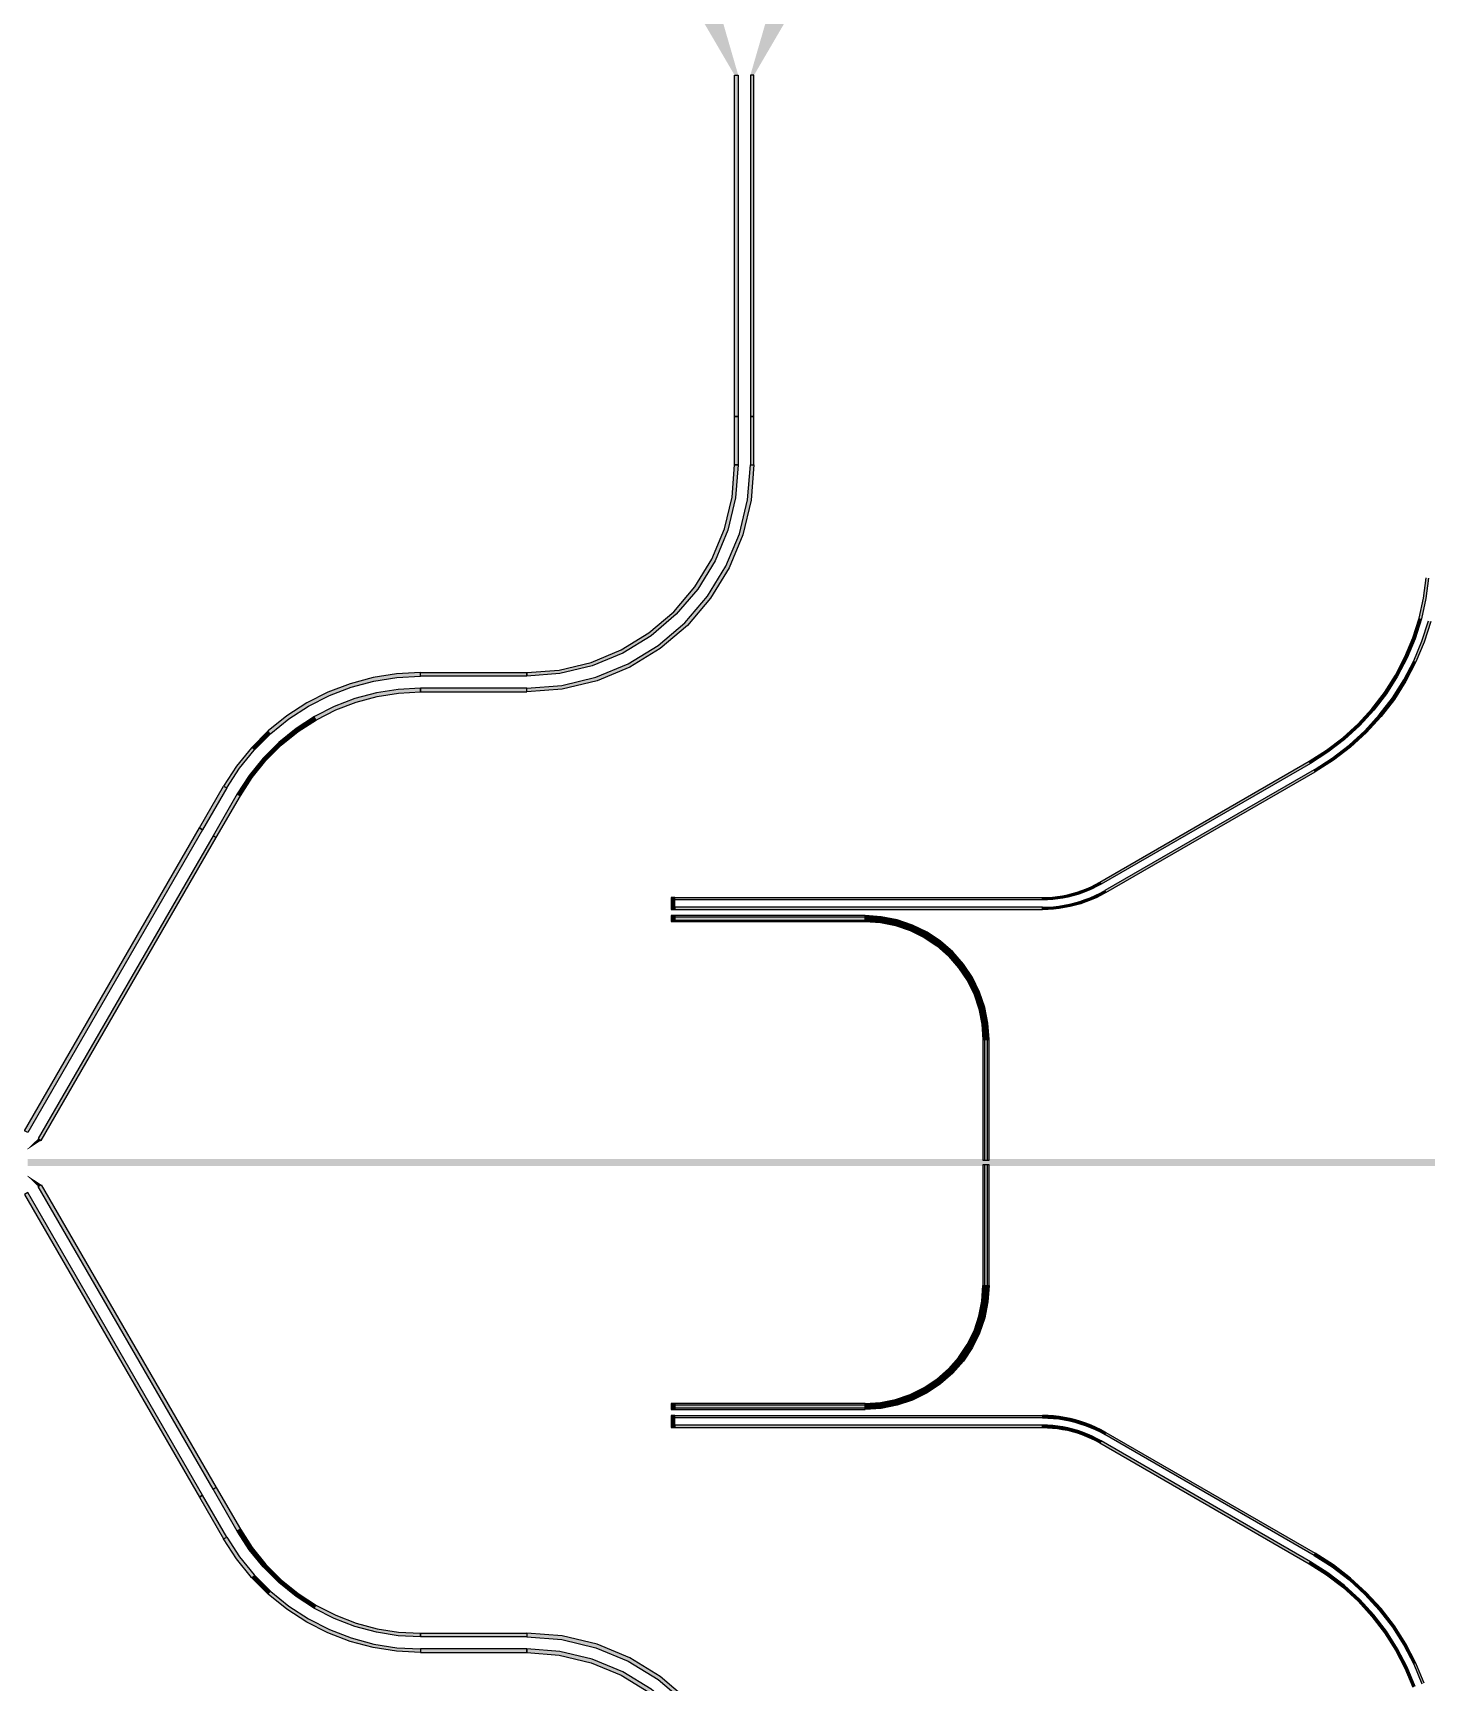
# Model space of a CAD drawing. Extents: x -200 to 7200, y -200 to 2100.
# Drawn here: x 3206 to 3782, y 735 to 1418 of the extents above; entities that cross this region are included whole.
import ezdxf

# ---------------------------------------------------------------- set-up
doc = ezdxf.new("R2010")
doc.units = 0
doc.layers.add('GAP', color=1, linetype='continuous')
doc.layers.add('PIN', color=3, linetype='continuous')

# ---------------------------------------------------------------- blocks, each defined once
blk = doc.blocks.new('YGGDRASILV1R3C2GAP')
for points in [[(3471.25, 1052.2), (3469.75, 1052.2), (3469.75, 1049.7), (3471.25, 1049.7), (3471.25, 1052.2)], [(3550, 1052.2), (3471.25, 1052.2), (3471.25, 1049.7), (3550, 1049.7), (3550, 1052.2)], [(3601.25, 1000.95), (3600.81, 1007.64), (3599.5, 1014.21), (3597.35, 1020.56), (3594.38, 1026.57), (3590.66, 1032.15), (3586.24, 1037.19), (3581.2, 1041.61), (3575.62, 1045.33), (3569.61, 1048.3), (3563.26, 1050.45), (3556.69, 1051.76), (3550, 1052.2), (3550, 1050.95), (3556.53, 1050.52), (3562.94, 1049.25), (3569.13, 1047.14), (3575, 1044.25), (3580.44, 1040.62), (3585.36, 1036.31), (3589.67, 1031.39), (3593.3, 1025.95), (3596.19, 1020.08), (3598.3, 1013.89), (3599.57, 1007.48), (3600, 1000.95), (3601.25, 1000.95)], [(3600, 1000.95), (3599.57, 1007.48), (3598.3, 1013.89), (3596.19, 1020.08), (3593.3, 1025.95), (3589.67, 1031.39), (3585.36, 1036.31), (3580.44, 1040.62), (3575, 1044.25), (3569.13, 1047.14), (3562.94, 1049.25), (3556.53, 1050.52), (3550, 1050.95), (3550, 1049.7), (3556.36, 1049.28), (3562.62, 1048.04), (3568.66, 1045.99), (3574.38, 1043.17), (3579.68, 1039.63), (3584.47, 1035.42), (3588.68, 1030.63), (3592.22, 1025.33), (3595.04, 1019.61), (3597.09, 1013.57), (3598.33, 1007.31), (3598.75, 1000.95), (3600, 1000.95)], [(3601.25, 950.97), (3601.25, 1000.95), (3598.75, 1000.95), (3598.75, 950.97), (3601.25, 950.97)], [(3598.75, 949.03), (3598.75, 899.05), (3601.25, 899.05), (3601.25, 949.03), (3598.75, 949.03)], [(3601.25, 899.05), (3600.81, 892.36), (3599.5, 885.79), (3597.35, 879.44), (3594.38, 873.42), (3590.66, 867.85), (3586.24, 862.81), (3581.2, 858.39), (3575.62, 854.67), (3569.61, 851.7), (3563.26, 849.55), (3556.69, 848.24), (3550, 847.8), (3550, 849.05), (3556.53, 849.48), (3562.94, 850.75), (3569.13, 852.86), (3575, 855.75), (3580.44, 859.38), (3585.36, 863.69), (3589.67, 868.61), (3593.3, 874.05), (3596.19, 879.92), (3598.3, 886.11), (3599.57, 892.52), (3600, 899.05), (3601.25, 899.05)], [(3600, 899.05), (3599.57, 892.52), (3598.3, 886.11), (3596.19, 879.92), (3593.3, 874.05), (3589.67, 868.61), (3585.36, 863.69), (3580.44, 859.38), (3575, 855.75), (3569.13, 852.86), (3562.94, 850.75), (3556.53, 849.48), (3550, 849.05), (3550, 850.3), (3556.36, 850.72), (3562.62, 851.96), (3568.66, 854.01), (3574.38, 856.83), (3579.68, 860.37), (3584.47, 864.58), (3588.68, 869.37), (3592.22, 874.67), (3595.04, 880.39), (3597.09, 886.43), (3598.33, 892.69), (3598.75, 899.05), (3600, 899.05)], [(3471.25, 850.3), (3469.75, 850.3), (3469.75, 847.8), (3471.25, 847.8), (3471.25, 850.3)], [(3550, 850.3), (3471.25, 850.3), (3471.25, 847.8), (3550, 847.8), (3550, 850.3)]]:
    blk.add_lwpolyline(points)
for points in [[(3471.25, 1052.2), (3469.75, 1052.2), (3471.25, 1049.7), (3469.75, 1049.7)], [(3550, 1052.2), (3471.25, 1052.2), (3550, 1049.7), (3471.25, 1049.7)], [(3556.53, 1050.52), (3556.69, 1051.76), (3550, 1050.95), (3550, 1052.2)], [(3562.94, 1049.25), (3563.26, 1050.45), (3556.53, 1050.52), (3556.69, 1051.76)], [(3556.36, 1049.28), (3556.53, 1050.52), (3550, 1049.7), (3550, 1050.95)], [(3562.62, 1048.04), (3562.94, 1049.25), (3556.36, 1049.28), (3556.53, 1050.52)], [(3568.66, 1045.99), (3569.13, 1047.14), (3562.62, 1048.04), (3562.94, 1049.25)], [(3569.13, 1047.14), (3569.61, 1048.3), (3562.94, 1049.25), (3563.26, 1050.45)], [(3574.38, 1043.17), (3575, 1044.25), (3568.66, 1045.99), (3569.13, 1047.14)], [(3575, 1044.25), (3575.62, 1045.33), (3569.13, 1047.14), (3569.61, 1048.3)], [(3579.68, 1039.63), (3580.44, 1040.62), (3574.38, 1043.17), (3575, 1044.25)], [(3580.44, 1040.62), (3581.2, 1041.61), (3575, 1044.25), (3575.62, 1045.33)], [(3584.47, 1035.42), (3585.36, 1036.31), (3579.68, 1039.63), (3580.44, 1040.62)], [(3585.36, 1036.31), (3586.24, 1037.19), (3580.44, 1040.62), (3581.2, 1041.61)], [(3588.68, 1030.63), (3589.67, 1031.39), (3584.47, 1035.42), (3585.36, 1036.31)], [(3589.67, 1031.39), (3590.66, 1032.15), (3585.36, 1036.31), (3586.24, 1037.19)], [(3592.22, 1025.33), (3593.3, 1025.95), (3588.68, 1030.63), (3589.67, 1031.39)], [(3593.3, 1025.95), (3594.38, 1026.57), (3589.67, 1031.39), (3590.66, 1032.15)], [(3595.04, 1019.61), (3596.19, 1020.08), (3592.22, 1025.33), (3593.3, 1025.95)], [(3596.19, 1020.08), (3597.35, 1020.56), (3593.3, 1025.95), (3594.38, 1026.57)], [(3597.09, 1013.57), (3598.3, 1013.89), (3595.04, 1019.61), (3596.19, 1020.08)], [(3598.3, 1013.89), (3599.5, 1014.21), (3596.19, 1020.08), (3597.35, 1020.56)], [(3598.33, 1007.31), (3599.57, 1007.48), (3597.09, 1013.57), (3598.3, 1013.89)], [(3599.57, 1007.48), (3600.81, 1007.64), (3598.3, 1013.89), (3599.5, 1014.21)], [(3598.75, 1000.95), (3600, 1000.95), (3598.33, 1007.31), (3599.57, 1007.48)], [(3600, 1000.95), (3601.25, 1000.95), (3599.57, 1007.48), (3600.81, 1007.64)], [(3601.25, 950.97), (3601.25, 1000.95), (3598.75, 950.97), (3598.75, 1000.95)], [(3910.61, 951.47), (3203.5, 951.47), (3910.61, 948.53), (3203.5, 948.53)], [(3598.75, 949.03), (3598.75, 899.05), (3601.25, 949.03), (3601.25, 899.05)], [(3598.75, 899.05), (3600, 899.05), (3598.33, 892.69), (3599.57, 892.52)], [(3600, 899.05), (3601.25, 899.05), (3599.57, 892.52), (3600.81, 892.36)], [(3598.33, 892.69), (3599.57, 892.52), (3597.09, 886.43), (3598.3, 886.11)], [(3599.57, 892.52), (3600.81, 892.36), (3598.3, 886.11), (3599.5, 885.79)], [(3597.09, 886.43), (3598.3, 886.11), (3595.04, 880.39), (3596.19, 879.92)], [(3598.3, 886.11), (3599.5, 885.79), (3596.19, 879.92), (3597.35, 879.44)], [(3592.22, 874.67), (3593.3, 874.05), (3588.68, 869.37), (3589.67, 868.61)], [(3593.3, 874.05), (3594.38, 873.42), (3589.67, 868.61), (3590.66, 867.85)], [(3595.04, 880.39), (3596.19, 879.92), (3592.22, 874.67), (3593.3, 874.05)], [(3596.19, 879.92), (3597.35, 879.44), (3593.3, 874.05), (3594.38, 873.42)], [(3588.68, 869.37), (3589.67, 868.61), (3584.47, 864.58), (3585.36, 863.69)], [(3589.67, 868.61), (3590.66, 867.85), (3585.36, 863.69), (3586.24, 862.81)], [(3579.68, 860.37), (3580.44, 859.38), (3574.38, 856.83), (3575, 855.75)], [(3584.47, 864.58), (3585.36, 863.69), (3579.68, 860.37), (3580.44, 859.38)], [(3585.36, 863.69), (3586.24, 862.81), (3580.44, 859.38), (3581.2, 858.39)], [(3568.66, 854.01), (3569.13, 852.86), (3562.62, 851.96), (3562.94, 850.75)], [(3574.38, 856.83), (3575, 855.75), (3568.66, 854.01), (3569.13, 852.86)], [(3575, 855.75), (3575.62, 854.67), (3569.13, 852.86), (3569.61, 851.7)], [(3580.44, 859.38), (3581.2, 858.39), (3575, 855.75), (3575.62, 854.67)], [(3471.25, 850.3), (3469.75, 850.3), (3471.25, 847.8), (3469.75, 847.8)], [(3550, 850.3), (3471.25, 850.3), (3550, 847.8), (3471.25, 847.8)], [(3556.36, 850.72), (3556.53, 849.48), (3550, 850.3), (3550, 849.05)], [(3556.53, 849.48), (3556.69, 848.24), (3550, 849.05), (3550, 847.8)], [(3562.62, 851.96), (3562.94, 850.75), (3556.36, 850.72), (3556.53, 849.48)], [(3562.94, 850.75), (3563.26, 849.55), (3556.53, 849.48), (3556.69, 848.24)], [(3569.13, 852.86), (3569.61, 851.7), (3562.94, 850.75), (3563.26, 849.55)]]:
    blk.add_solid(points)
blk = doc.blocks.new('YGGDRASILV1R3C2PIN')
for points in [[(3550, 1051.55), (3471.25, 1051.55), (3471.25, 1050.35), (3550, 1050.35), (3550, 1051.55)], [(3600.6, 1000.95), (3600.17, 1007.55), (3598.88, 1014.05), (3596.75, 1020.31), (3593.82, 1026.25), (3590.14, 1031.75), (3585.78, 1036.73), (3580.8, 1041.09), (3575.3, 1044.77), (3569.36, 1047.7), (3563.1, 1049.83), (3556.6, 1051.12), (3550, 1051.55), (3550, 1050.95), (3556.53, 1050.52), (3562.94, 1049.25), (3569.13, 1047.14), (3575, 1044.25), (3580.44, 1040.62), (3585.36, 1036.31), (3589.67, 1031.39), (3593.3, 1025.95), (3596.19, 1020.08), (3598.3, 1013.89), (3599.57, 1007.48), (3600, 1000.95), (3600.6, 1000.95)], [(3600, 1000.95), (3599.57, 1007.48), (3598.3, 1013.89), (3596.19, 1020.08), (3593.3, 1025.95), (3589.67, 1031.39), (3585.36, 1036.31), (3580.44, 1040.62), (3575, 1044.25), (3569.13, 1047.14), (3562.94, 1049.25), (3556.53, 1050.52), (3550, 1050.95), (3550, 1050.35), (3556.45, 1049.93), (3562.79, 1048.67), (3568.9, 1046.59), (3574.7, 1043.73), (3580.07, 1040.14), (3584.93, 1035.88), (3589.19, 1031.02), (3592.78, 1025.65), (3595.64, 1019.85), (3597.72, 1013.74), (3598.98, 1007.4), (3599.4, 1000.95), (3600, 1000.95)], [(3600.6, 950.97), (3600.6, 1000.95), (3599.4, 1000.95), (3599.4, 950.97), (3600.6, 950.97)], [(3599.4, 949.03), (3599.4, 899.05), (3600.6, 899.05), (3600.6, 949.03), (3599.4, 949.03)], [(3600.6, 899.05), (3600.17, 892.45), (3598.88, 885.95), (3596.75, 879.69), (3593.82, 873.75), (3590.14, 868.25), (3585.78, 863.27), (3580.8, 858.91), (3575.3, 855.23), (3569.36, 852.3), (3563.1, 850.17), (3556.6, 848.88), (3550, 848.45), (3550, 849.05), (3556.53, 849.48), (3562.94, 850.75), (3569.13, 852.86), (3575, 855.75), (3580.44, 859.38), (3585.36, 863.69), (3589.67, 868.61), (3593.3, 874.05), (3596.19, 879.92), (3598.3, 886.11), (3599.57, 892.52), (3600, 899.05), (3600.6, 899.05)], [(3600, 899.05), (3599.57, 892.52), (3598.3, 886.11), (3596.19, 879.92), (3593.3, 874.05), (3589.67, 868.61), (3585.36, 863.69), (3580.44, 859.38), (3575, 855.75), (3569.13, 852.86), (3562.94, 850.75), (3556.53, 849.48), (3550, 849.05), (3550, 849.65), (3556.45, 850.07), (3562.79, 851.33), (3568.9, 853.41), (3574.7, 856.27), (3580.07, 859.86), (3584.93, 864.12), (3589.19, 868.98), (3592.78, 874.35), (3595.64, 880.15), (3597.72, 886.26), (3598.98, 892.6), (3599.4, 899.05), (3600, 899.05)], [(3550, 849.65), (3471.25, 849.65), (3471.25, 848.45), (3550, 848.45), (3550, 849.65)]]:
    blk.add_lwpolyline(points)
for points in [[(3550, 1051.55), (3471.25, 1051.55), (3550, 1050.35), (3471.25, 1050.35)], [(3556.53, 1050.52), (3556.6, 1051.12), (3550, 1050.95), (3550, 1051.55)], [(3562.94, 1049.25), (3563.1, 1049.83), (3556.53, 1050.52), (3556.6, 1051.12)], [(3556.45, 1049.93), (3556.53, 1050.52), (3550, 1050.35), (3550, 1050.95)], [(3562.79, 1048.67), (3562.94, 1049.25), (3556.45, 1049.93), (3556.53, 1050.52)], [(3568.9, 1046.59), (3569.13, 1047.14), (3562.79, 1048.67), (3562.94, 1049.25)], [(3569.13, 1047.14), (3569.36, 1047.7), (3562.94, 1049.25), (3563.1, 1049.83)], [(3574.7, 1043.73), (3575, 1044.25), (3568.9, 1046.59), (3569.13, 1047.14)], [(3575, 1044.25), (3575.3, 1044.77), (3569.13, 1047.14), (3569.36, 1047.7)], [(3580.07, 1040.14), (3580.44, 1040.62), (3574.7, 1043.73), (3575, 1044.25)], [(3580.44, 1040.62), (3580.8, 1041.09), (3575, 1044.25), (3575.3, 1044.77)], [(3584.93, 1035.88), (3585.36, 1036.31), (3580.07, 1040.14), (3580.44, 1040.62)], [(3585.36, 1036.31), (3585.78, 1036.73), (3580.44, 1040.62), (3580.8, 1041.09)], [(3589.19, 1031.02), (3589.67, 1031.39), (3584.93, 1035.88), (3585.36, 1036.31)], [(3589.67, 1031.39), (3590.14, 1031.75), (3585.36, 1036.31), (3585.78, 1036.73)], [(3592.78, 1025.65), (3593.3, 1025.95), (3589.19, 1031.02), (3589.67, 1031.39)], [(3593.3, 1025.95), (3593.82, 1026.25), (3589.67, 1031.39), (3590.14, 1031.75)], [(3595.64, 1019.85), (3596.19, 1020.08), (3592.78, 1025.65), (3593.3, 1025.95)], [(3596.19, 1020.08), (3596.75, 1020.31), (3593.3, 1025.95), (3593.82, 1026.25)], [(3597.72, 1013.74), (3598.3, 1013.89), (3595.64, 1019.85), (3596.19, 1020.08)], [(3598.3, 1013.89), (3598.88, 1014.05), (3596.19, 1020.08), (3596.75, 1020.31)], [(3598.98, 1007.4), (3599.57, 1007.48), (3597.72, 1013.74), (3598.3, 1013.89)], [(3599.57, 1007.48), (3600.17, 1007.55), (3598.3, 1013.89), (3598.88, 1014.05)], [(3599.4, 1000.95), (3600, 1000.95), (3598.98, 1007.4), (3599.57, 1007.48)], [(3600, 1000.95), (3600.6, 1000.95), (3599.57, 1007.48), (3600.17, 1007.55)], [(3600.6, 950.97), (3600.6, 1000.95), (3599.4, 950.97), (3599.4, 1000.95)], [(3910.61, 950.25), (3203.5, 950.25), (3910.61, 950.97), (3203.5, 950.97)], [(3910.61, 949.75), (3203.5, 949.75), (3910.61, 949.03), (3203.5, 949.03)], [(3599.4, 949.03), (3599.4, 899.05), (3600.6, 949.03), (3600.6, 899.05)], [(3599.4, 899.05), (3600, 899.05), (3598.98, 892.6), (3599.57, 892.52)], [(3600, 899.05), (3600.6, 899.05), (3599.57, 892.52), (3600.17, 892.45)], [(3598.98, 892.6), (3599.57, 892.52), (3597.72, 886.26), (3598.3, 886.11)], [(3599.57, 892.52), (3600.17, 892.45), (3598.3, 886.11), (3598.88, 885.95)], [(3597.72, 886.26), (3598.3, 886.11), (3595.64, 880.15), (3596.19, 879.92)], [(3598.3, 886.11), (3598.88, 885.95), (3596.19, 879.92), (3596.75, 879.69)], [(3592.78, 874.35), (3593.3, 874.05), (3589.19, 868.98), (3589.67, 868.61)], [(3593.3, 874.05), (3593.82, 873.75), (3589.67, 868.61), (3590.14, 868.25)], [(3595.64, 880.15), (3596.19, 879.92), (3592.78, 874.35), (3593.3, 874.05)], [(3596.19, 879.92), (3596.75, 879.69), (3593.3, 874.05), (3593.82, 873.75)], [(3589.19, 868.98), (3589.67, 868.61), (3584.93, 864.12), (3585.36, 863.69)], [(3589.67, 868.61), (3590.14, 868.25), (3585.36, 863.69), (3585.78, 863.27)], [(3584.93, 864.12), (3585.36, 863.69), (3580.07, 859.86), (3580.44, 859.38)], [(3585.36, 863.69), (3585.78, 863.27), (3580.44, 859.38), (3580.8, 858.91)], [(3568.9, 853.41), (3569.13, 852.86), (3562.79, 851.33), (3562.94, 850.75)], [(3574.7, 856.27), (3575, 855.75), (3568.9, 853.41), (3569.13, 852.86)], [(3575, 855.75), (3575.3, 855.23), (3569.13, 852.86), (3569.36, 852.3)], [(3580.07, 859.86), (3580.44, 859.38), (3574.7, 856.27), (3575, 855.75)], [(3580.44, 859.38), (3580.8, 858.91), (3575, 855.75), (3575.3, 855.23)], [(3550, 849.65), (3471.25, 849.65), (3550, 848.45), (3471.25, 848.45)], [(3556.45, 850.07), (3556.53, 849.48), (3550, 849.65), (3550, 849.05)], [(3556.53, 849.48), (3556.6, 848.88), (3550, 849.05), (3550, 848.45)], [(3562.79, 851.33), (3562.94, 850.75), (3556.45, 850.07), (3556.53, 849.48)], [(3562.94, 850.75), (3563.1, 850.17), (3556.53, 849.48), (3556.6, 848.88)], [(3569.13, 852.86), (3569.36, 852.3), (3562.94, 850.75), (3563.1, 850.17)]]:
    blk.add_solid(points)
blk = doc.blocks.new('YGGDRASILV1R3C2')
for points in [[(3497.5, 1400), (3497.5, 1258.8), (3496, 1258.8), (3496, 1400), (3497.5, 1400)], [(3502.5, 1400), (3502.5, 1258.8), (3504, 1258.8), (3504, 1400), (3502.5, 1400)], [(3497.5, 1258.8), (3497.5, 1238.8), (3496, 1238.8), (3496, 1258.8), (3497.5, 1258.8)], [(3502.5, 1258.8), (3502.5, 1238.8), (3504, 1238.8), (3504, 1258.8), (3502.5, 1258.8)], [(3504, 1238.8), (3502.84, 1224.09), (3499.4, 1209.75), (3493.75, 1196.12), (3486.05, 1183.54), (3476.47, 1172.33), (3465.25, 1162.75), (3452.68, 1155.04), (3439.05, 1149.4), (3424.7, 1145.95), (3410, 1144.8), (3410, 1146.3), (3424.47, 1147.43), (3438.58, 1150.82), (3451.99, 1156.38), (3464.37, 1163.96), (3475.41, 1173.39), (3484.83, 1184.43), (3492.42, 1196.8), (3497.97, 1210.21), (3501.36, 1224.33), (3502.5, 1238.8), (3504, 1238.8)], [(3497.5, 1238.8), (3496.42, 1225.11), (3493.22, 1211.76), (3487.96, 1199.07), (3480.79, 1187.36), (3471.87, 1176.92), (3461.43, 1168.01), (3449.72, 1160.83), (3437.04, 1155.58), (3423.69, 1152.37), (3410, 1151.3), (3410, 1152.8), (3423.45, 1153.85), (3436.58, 1157), (3449.04, 1162.17), (3460.55, 1169.22), (3470.81, 1177.98), (3479.58, 1188.25), (3486.63, 1199.75), (3491.79, 1212.22), (3494.94, 1225.34), (3496, 1238.8), (3497.5, 1238.8)], [(3783.13, 1191.92), (3782, 1183.4), (3780.14, 1175.01), (3777.56, 1166.81), (3774.27, 1158.87), (3770.3, 1151.25), (3765.69, 1144), (3760.46, 1137.19), (3754.65, 1130.85), (3748.31, 1125.05), (3741.5, 1119.81), (3734.25, 1115.2), (3733.75, 1116.06), (3740.92, 1120.63), (3747.67, 1125.81), (3753.94, 1131.56), (3759.69, 1137.83), (3764.87, 1144.58), (3769.44, 1151.75), (3773.37, 1159.3), (3776.62, 1167.15), (3779.18, 1175.27), (3781.02, 1183.57), (3782.13, 1192)], [(3784.01, 1173.97), (3781.32, 1165.44), (3777.9, 1157.18), (3773.77, 1149.25), (3768.96, 1141.71), (3763.52, 1134.62), (3757.48, 1128.02), (3750.89, 1121.98), (3743.79, 1116.54), (3736.25, 1111.73), (3735.75, 1112.6), (3743.22, 1117.36), (3750.24, 1122.75), (3756.77, 1128.73), (3762.75, 1135.26), (3768.14, 1142.28), (3772.9, 1149.75), (3776.99, 1157.61), (3780.38, 1165.79), (3783.04, 1174.23)], [(3365.95, 1152.8), (3356.13, 1152.28), (3346.41, 1150.74), (3336.91, 1148.19), (3327.72, 1144.67), (3318.95, 1140.2), (3310.7, 1134.84), (3303.05, 1128.65), (3296.1, 1121.69), (3289.91, 1114.05), (3284.55, 1105.8), (3285.85, 1105.05), (3291.12, 1113.17), (3297.21, 1120.69), (3304.06, 1127.54), (3311.58, 1133.63), (3319.7, 1138.9), (3328.33, 1143.3), (3337.37, 1146.77), (3346.72, 1149.27), (3356.28, 1150.79), (3365.95, 1151.3), (3365.95, 1152.8)], [(3410, 1151.3), (3365.95, 1151.3), (3365.95, 1152.8), (3410, 1152.8), (3410, 1151.3)], [(3365.95, 1146.3), (3356.81, 1145.82), (3347.76, 1144.38), (3338.91, 1142.01), (3330.36, 1138.73), (3322.2, 1134.57), (3314.52, 1129.58), (3307.4, 1123.82), (3300.93, 1117.34), (3295.16, 1110.23), (3290.18, 1102.55), (3291.47, 1101.8), (3296.38, 1109.34), (3302.04, 1116.34), (3308.41, 1122.71), (3315.4, 1128.37), (3322.95, 1133.27), (3330.97, 1137.36), (3339.38, 1140.59), (3348.07, 1142.92), (3356.96, 1144.32), (3365.95, 1144.8), (3365.95, 1146.3)], [(3410, 1146.3), (3365.95, 1146.3), (3365.95, 1144.8), (3410, 1144.8), (3410, 1146.3)], [(3734.25, 1115.2), (3647.65, 1065.2), (3647.15, 1066.06), (3733.75, 1116.06), (3734.25, 1115.2)], [(3735.75, 1112.6), (3649.15, 1062.6), (3649.65, 1061.73), (3736.25, 1111.73), (3735.75, 1112.6)], [(3285.85, 1105.05), (3275.85, 1087.72), (3274.55, 1088.47), (3284.55, 1105.8), (3285.85, 1105.05)], [(3290.18, 1102.55), (3280.18, 1085.22), (3281.47, 1084.47), (3291.47, 1101.8), (3290.18, 1102.55)], [(3275.85, 1087.72), (3203.5, 962.41), (3202.2, 963.16), (3274.55, 1088.47), (3275.85, 1087.72)], [(3280.18, 1085.22), (3207.83, 959.91), (3209.12, 959.16), (3281.47, 1084.47), (3280.18, 1085.22)], [(3647.65, 1065.2), (3645.79, 1064.18), (3643.89, 1063.24), (3641.96, 1062.39), (3639.99, 1061.62), (3637.98, 1060.94), (3635.95, 1060.35), (3633.89, 1059.85), (3631.82, 1059.44), (3629.73, 1059.11), (3627.62, 1058.88), (3625.51, 1058.75), (3623.4, 1058.7), (3623.4, 1059.7), (3625.47, 1059.75), (3627.54, 1059.88), (3629.6, 1060.11), (3631.65, 1060.42), (3633.68, 1060.83), (3635.69, 1061.32), (3637.68, 1061.9), (3639.64, 1062.56), (3641.57, 1063.32), (3643.47, 1064.15), (3645.33, 1065.07), (3647.15, 1066.06), (3647.65, 1065.2)], [(3471.25, 1059.7), (3469.75, 1059.7), (3469.75, 1054.7), (3471.25, 1054.7), (3471.25, 1059.7)], [(3623.4, 1058.7), (3471.25, 1058.7), (3471.25, 1059.7), (3623.4, 1059.7), (3623.4, 1058.7)], [(3649.65, 1061.73), (3647.64, 1060.63), (3645.58, 1059.62), (3643.49, 1058.7), (3641.35, 1057.87), (3639.18, 1057.13), (3636.99, 1056.49), (3634.76, 1055.94), (3632.51, 1055.5), (3630.25, 1055.15), (3627.97, 1054.9), (3625.69, 1054.75), (3623.4, 1054.7), (3623.4, 1055.7), (3625.64, 1055.75), (3627.89, 1055.9), (3630.12, 1056.14), (3632.34, 1056.48), (3634.54, 1056.92), (3636.73, 1057.45), (3638.88, 1058.08), (3641.01, 1058.81), (3643.11, 1059.62), (3645.16, 1060.53), (3647.18, 1061.52), (3649.15, 1062.6), (3649.65, 1061.73)], [(3623.4, 1055.7), (3471.25, 1055.7), (3471.25, 1054.7), (3623.4, 1054.7), (3623.4, 1055.7)], [(3275.85, 812.28), (3203.5, 937.59), (3202.2, 936.84), (3274.55, 811.53), (3275.85, 812.28)], [(3280.18, 814.78), (3207.83, 940.09), (3209.12, 940.84), (3281.47, 815.53), (3280.18, 814.78)], [(3471.25, 845.3), (3469.75, 845.3), (3469.75, 840.3), (3471.25, 840.3), (3471.25, 845.3)], [(3623.4, 844.3), (3471.25, 844.3), (3471.25, 845.3), (3623.4, 845.3), (3623.4, 844.3)], [(3623.4, 841.3), (3471.25, 841.3), (3471.25, 840.3), (3623.4, 840.3), (3623.4, 841.3)], [(3649.65, 838.27), (3647.64, 839.37), (3645.58, 840.38), (3643.49, 841.3), (3641.35, 842.13), (3639.18, 842.87), (3636.99, 843.51), (3634.76, 844.06), (3632.51, 844.5), (3630.25, 844.85), (3627.97, 845.1), (3625.69, 845.25), (3623.4, 845.3), (3623.4, 844.3), (3625.64, 844.25), (3627.89, 844.1), (3630.12, 843.86), (3632.34, 843.52), (3634.54, 843.08), (3636.73, 842.55), (3638.88, 841.92), (3641.01, 841.19), (3643.11, 840.38), (3645.16, 839.47), (3647.18, 838.48), (3649.15, 837.4), (3649.65, 838.27)], [(3647.65, 834.8), (3645.79, 835.82), (3643.89, 836.76), (3641.96, 837.61), (3639.99, 838.38), (3637.98, 839.06), (3635.95, 839.65), (3633.89, 840.15), (3631.82, 840.56), (3629.73, 840.89), (3627.62, 841.12), (3625.51, 841.25), (3623.4, 841.3), (3623.4, 840.3), (3625.47, 840.25), (3627.54, 840.12), (3629.6, 839.89), (3631.65, 839.58), (3633.68, 839.17), (3635.69, 838.68), (3637.68, 838.1), (3639.64, 837.44), (3641.57, 836.68), (3643.47, 835.85), (3645.33, 834.93), (3647.15, 833.94), (3647.65, 834.8)], [(3734.25, 784.8), (3647.65, 834.8), (3647.15, 833.94), (3733.75, 783.94), (3734.25, 784.8)], [(3735.75, 787.4), (3649.15, 837.4), (3649.65, 838.27), (3736.25, 788.27), (3735.75, 787.4)], [(3285.85, 794.95), (3275.85, 812.28), (3274.55, 811.53), (3284.55, 794.2), (3285.85, 794.95)], [(3290.18, 797.45), (3280.18, 814.78), (3281.47, 815.53), (3291.47, 798.2), (3290.18, 797.45)], [(3365.95, 747.2), (3356.13, 747.72), (3346.41, 749.26), (3336.91, 751.81), (3327.72, 755.33), (3318.95, 759.8), (3310.7, 765.16), (3303.05, 771.35), (3296.1, 778.31), (3289.91, 785.95), (3284.55, 794.2), (3285.85, 794.95), (3291.12, 786.83), (3297.21, 779.31), (3304.06, 772.46), (3311.58, 766.37), (3319.7, 761.1), (3328.33, 756.7), (3337.37, 753.23), (3346.72, 750.73), (3356.28, 749.21), (3365.95, 748.7), (3365.95, 747.2)], [(3365.95, 753.7), (3356.81, 754.18), (3347.76, 755.62), (3338.91, 757.99), (3330.36, 761.27), (3322.2, 765.43), (3314.52, 770.42), (3307.4, 776.18), (3300.93, 782.66), (3295.16, 789.77), (3290.18, 797.45), (3291.47, 798.2), (3296.38, 790.66), (3302.04, 783.66), (3308.41, 777.29), (3315.4, 771.63), (3322.95, 766.73), (3330.97, 762.64), (3339.38, 759.41), (3348.07, 757.08), (3356.96, 755.68), (3365.95, 755.2), (3365.95, 753.7)], [(3781.32, 734.56), (3777.9, 742.82), (3773.77, 750.75), (3768.96, 758.29), (3763.52, 765.38), (3757.48, 771.98), (3750.89, 778.02), (3743.79, 783.46), (3736.25, 788.27), (3735.75, 787.4), (3743.22, 782.64), (3750.24, 777.25), (3756.77, 771.27), (3762.75, 764.74), (3768.14, 757.72), (3772.9, 750.25), (3776.99, 742.39), (3780.38, 734.21)], [(3777.56, 733.19), (3774.27, 741.13), (3770.3, 748.75), (3765.69, 756), (3760.46, 762.81), (3754.65, 769.15), (3748.31, 774.95), (3741.5, 780.19), (3734.25, 784.8), (3733.75, 783.94), (3740.92, 779.37), (3747.67, 774.19), (3753.94, 768.44), (3759.69, 762.17), (3764.87, 755.42), (3769.44, 748.25), (3773.37, 740.7), (3776.62, 732.85)], [(3410, 753.7), (3365.95, 753.7), (3365.95, 755.2), (3410, 755.2), (3410, 753.7)], [(3504, 661.2), (3502.84, 675.91), (3499.4, 690.25), (3493.75, 703.88), (3486.05, 716.46), (3476.47, 727.67), (3465.25, 737.25), (3452.68, 744.96), (3439.05, 750.6), (3424.7, 754.05), (3410, 755.2), (3410, 753.7), (3424.47, 752.57), (3438.58, 749.18), (3451.99, 743.62), (3464.37, 736.04), (3475.41, 726.61), (3484.83, 715.57), (3492.42, 703.2), (3497.97, 689.79), (3501.36, 675.67), (3502.5, 661.2), (3504, 661.2)], [(3410, 748.7), (3365.95, 748.7), (3365.95, 747.2), (3410, 747.2), (3410, 748.7)], [(3497.5, 661.2), (3496.42, 674.89), (3493.22, 688.24), (3487.96, 700.93), (3480.79, 712.64), (3471.87, 723.08), (3461.43, 731.99), (3449.72, 739.17), (3437.04, 744.42), (3423.69, 747.63), (3410, 748.7), (3410, 747.2), (3423.45, 746.15), (3436.58, 743), (3449.04, 737.83), (3460.55, 730.78), (3470.81, 722.02), (3479.58, 711.75), (3486.63, 700.25), (3491.79, 687.78), (3494.94, 674.66), (3496, 661.2), (3497.5, 661.2)]]:
    blk.add_lwpolyline(points)
for points in [[(3425, 1650), (3497.5, 1400), (3350, 1650), (3496, 1400)], [(3575, 1650), (3502.5, 1400), (3650, 1650), (3504, 1400)], [(3497.5, 1400), (3497.5, 1258.8), (3496, 1400), (3496, 1258.8)], [(3502.5, 1400), (3502.5, 1258.8), (3504, 1400), (3504, 1258.8)], [(3497.5, 1258.8), (3497.5, 1238.8), (3496, 1258.8), (3496, 1238.8)], [(3502.5, 1258.8), (3502.5, 1238.8), (3504, 1258.8), (3504, 1238.8)], [(3496, 1238.8), (3497.5, 1238.8), (3494.94, 1225.34), (3496.42, 1225.11)], [(3502.5, 1238.8), (3504, 1238.8), (3501.36, 1224.33), (3502.84, 1224.09)], [(3494.94, 1225.34), (3496.42, 1225.11), (3491.79, 1212.22), (3493.22, 1211.76)], [(3501.36, 1224.33), (3502.84, 1224.09), (3497.97, 1210.21), (3499.4, 1209.75)], [(3491.79, 1212.22), (3493.22, 1211.76), (3486.63, 1199.75), (3487.96, 1199.07)], [(3497.97, 1210.21), (3499.4, 1209.75), (3492.42, 1196.8), (3493.75, 1196.12)], [(3486.63, 1199.75), (3487.96, 1199.07), (3479.58, 1188.25), (3480.79, 1187.36)], [(3492.42, 1196.8), (3493.75, 1196.12), (3484.83, 1184.43), (3486.05, 1183.54)], [(3479.58, 1188.25), (3480.79, 1187.36), (3470.81, 1177.98), (3471.87, 1176.92)], [(3782.13, 1192), (3783.13, 1191.92), (3781.02, 1183.57), (3782, 1183.4)], [(3484.83, 1184.43), (3486.05, 1183.54), (3475.41, 1173.39), (3476.47, 1172.33)], [(3781.02, 1183.57), (3782, 1183.4), (3779.18, 1175.27), (3780.14, 1175.01)], [(3470.81, 1177.98), (3471.87, 1176.92), (3460.55, 1169.22), (3461.43, 1168.01)], [(3779.18, 1175.27), (3780.14, 1175.01), (3776.62, 1167.15), (3777.56, 1166.81)], [(3783.04, 1174.23), (3784.01, 1173.97), (3780.38, 1165.79), (3781.32, 1165.44)], [(3460.55, 1169.22), (3461.43, 1168.01), (3449.04, 1162.17), (3449.72, 1160.83)], [(3475.41, 1173.39), (3476.47, 1172.33), (3464.37, 1163.96), (3465.25, 1162.75)], [(3776.62, 1167.15), (3777.56, 1166.81), (3773.37, 1159.3), (3774.27, 1158.87)], [(3449.04, 1162.17), (3449.72, 1160.83), (3436.58, 1157), (3437.04, 1155.58)], [(3464.37, 1163.96), (3465.25, 1162.75), (3451.99, 1156.38), (3452.68, 1155.04)], [(3780.38, 1165.79), (3781.32, 1165.44), (3776.99, 1157.61), (3777.9, 1157.18)], [(3423.45, 1153.85), (3423.69, 1152.37), (3410, 1152.8), (3410, 1151.3)], [(3436.58, 1157), (3437.04, 1155.58), (3423.45, 1153.85), (3423.69, 1152.37)], [(3451.99, 1156.38), (3452.68, 1155.04), (3438.58, 1150.82), (3439.05, 1149.4)], [(3773.37, 1159.3), (3774.27, 1158.87), (3769.44, 1151.75), (3770.3, 1151.25)], [(3776.99, 1157.61), (3777.9, 1157.18), (3772.9, 1149.75), (3773.77, 1149.25)], [(3337.37, 1146.77), (3336.91, 1148.19), (3328.33, 1143.3), (3327.72, 1144.67)], [(3346.72, 1149.27), (3346.41, 1150.74), (3337.37, 1146.77), (3336.91, 1148.19)], [(3356.28, 1150.79), (3356.13, 1152.28), (3346.72, 1149.27), (3346.41, 1150.74)], [(3365.95, 1151.3), (3365.95, 1152.8), (3356.28, 1150.79), (3356.13, 1152.28)], [(3410, 1151.3), (3365.95, 1151.3), (3410, 1152.8), (3365.95, 1152.8)], [(3424.47, 1147.43), (3424.7, 1145.95), (3410, 1146.3), (3410, 1144.8)], [(3438.58, 1150.82), (3439.05, 1149.4), (3424.47, 1147.43), (3424.7, 1145.95)], [(3769.44, 1151.75), (3770.3, 1151.25), (3764.87, 1144.58), (3765.69, 1144)], [(3772.9, 1149.75), (3773.77, 1149.25), (3768.14, 1142.28), (3768.96, 1141.71)], [(3319.7, 1138.9), (3318.95, 1140.2), (3311.58, 1133.63), (3310.7, 1134.84)], [(3328.33, 1143.3), (3327.72, 1144.67), (3319.7, 1138.9), (3318.95, 1140.2)], [(3339.38, 1140.59), (3338.91, 1142.01), (3330.97, 1137.36), (3330.36, 1138.73)], [(3348.07, 1142.92), (3347.76, 1144.38), (3339.38, 1140.59), (3338.91, 1142.01)], [(3356.96, 1144.32), (3356.81, 1145.82), (3348.07, 1142.92), (3347.76, 1144.38)], [(3365.95, 1144.8), (3365.95, 1146.3), (3356.96, 1144.32), (3356.81, 1145.82)], [(3410, 1146.3), (3365.95, 1146.3), (3410, 1144.8), (3365.95, 1144.8)], [(3764.87, 1144.58), (3765.69, 1144), (3759.69, 1137.83), (3760.46, 1137.19)], [(3768.14, 1142.28), (3768.96, 1141.71), (3762.75, 1135.26), (3763.52, 1134.62)], [(3311.58, 1133.63), (3310.7, 1134.84), (3304.06, 1127.54), (3303.05, 1128.65)], [(3322.95, 1133.27), (3322.2, 1134.57), (3315.4, 1128.37), (3314.52, 1129.58)], [(3330.97, 1137.36), (3330.36, 1138.73), (3322.95, 1133.27), (3322.2, 1134.57)], [(3759.69, 1137.83), (3760.46, 1137.19), (3753.94, 1131.56), (3754.65, 1130.85)], [(3762.75, 1135.26), (3763.52, 1134.62), (3756.77, 1128.73), (3757.48, 1128.02)], [(3304.06, 1127.54), (3303.05, 1128.65), (3297.21, 1120.69), (3296.1, 1121.69)], [(3315.4, 1128.37), (3314.52, 1129.58), (3308.41, 1122.71), (3307.4, 1123.82)], [(3753.94, 1131.56), (3754.65, 1130.85), (3747.67, 1125.81), (3748.31, 1125.05)], [(3756.77, 1128.73), (3757.48, 1128.02), (3750.24, 1122.75), (3750.89, 1121.98)], [(3297.21, 1120.69), (3296.1, 1121.69), (3291.12, 1113.17), (3289.91, 1114.05)], [(3308.41, 1122.71), (3307.4, 1123.82), (3302.04, 1116.34), (3300.93, 1117.34)], [(3740.92, 1120.63), (3741.5, 1119.81), (3733.75, 1116.06), (3734.25, 1115.2)], [(3747.67, 1125.81), (3748.31, 1125.05), (3740.92, 1120.63), (3741.5, 1119.81)], [(3750.24, 1122.75), (3750.89, 1121.98), (3743.22, 1117.36), (3743.79, 1116.54)], [(3291.12, 1113.17), (3289.91, 1114.05), (3285.85, 1105.05), (3284.55, 1105.8)], [(3302.04, 1116.34), (3300.93, 1117.34), (3296.38, 1109.34), (3295.16, 1110.23)], [(3734.25, 1115.2), (3647.65, 1065.2), (3733.75, 1116.06), (3647.15, 1066.06)], [(3735.75, 1112.6), (3649.15, 1062.6), (3736.25, 1111.73), (3649.65, 1061.73)], [(3743.22, 1117.36), (3743.79, 1116.54), (3735.75, 1112.6), (3736.25, 1111.73)], [(3285.85, 1105.05), (3275.85, 1087.72), (3284.55, 1105.8), (3274.55, 1088.47)], [(3296.38, 1109.34), (3295.16, 1110.23), (3291.47, 1101.8), (3290.18, 1102.55)], [(3290.18, 1102.55), (3280.18, 1085.22), (3291.47, 1101.8), (3281.47, 1084.47)], [(3275.85, 1087.72), (3203.5, 962.41), (3274.55, 1088.47), (3202.2, 963.16)], [(3280.18, 1085.22), (3207.83, 959.91), (3281.47, 1084.47), (3209.12, 959.16)], [(3645.33, 1065.07), (3645.79, 1064.18), (3643.47, 1064.15), (3643.89, 1063.24)], [(3647.15, 1066.06), (3647.65, 1065.2), (3645.33, 1065.07), (3645.79, 1064.18)], [(3471.25, 1059.7), (3469.75, 1059.7), (3471.25, 1054.7), (3469.75, 1054.7)], [(3623.4, 1058.7), (3471.25, 1058.7), (3623.4, 1059.7), (3471.25, 1059.7)], [(3625.47, 1059.75), (3625.51, 1058.75), (3623.4, 1059.7), (3623.4, 1058.7)], [(3627.54, 1059.88), (3627.62, 1058.88), (3625.47, 1059.75), (3625.51, 1058.75)], [(3629.6, 1060.11), (3629.73, 1059.11), (3627.54, 1059.88), (3627.62, 1058.88)], [(3631.65, 1060.42), (3631.82, 1059.44), (3629.6, 1060.11), (3629.73, 1059.11)], [(3633.68, 1060.83), (3633.89, 1059.85), (3631.65, 1060.42), (3631.82, 1059.44)], [(3635.69, 1061.32), (3635.95, 1060.35), (3633.68, 1060.83), (3633.89, 1059.85)], [(3637.68, 1061.9), (3637.98, 1060.94), (3635.69, 1061.32), (3635.95, 1060.35)], [(3638.88, 1058.08), (3639.18, 1057.13), (3636.73, 1057.45), (3636.99, 1056.49)], [(3639.64, 1062.56), (3639.99, 1061.62), (3637.68, 1061.9), (3637.98, 1060.94)], [(3641.01, 1058.81), (3641.35, 1057.87), (3638.88, 1058.08), (3639.18, 1057.13)], [(3641.57, 1063.32), (3641.96, 1062.39), (3639.64, 1062.56), (3639.99, 1061.62)], [(3643.11, 1059.62), (3643.49, 1058.7), (3641.01, 1058.81), (3641.35, 1057.87)], [(3643.47, 1064.15), (3643.89, 1063.24), (3641.57, 1063.32), (3641.96, 1062.39)], [(3645.16, 1060.53), (3645.58, 1059.62), (3643.11, 1059.62), (3643.49, 1058.7)], [(3647.18, 1061.52), (3647.64, 1060.63), (3645.16, 1060.53), (3645.58, 1059.62)], [(3649.15, 1062.6), (3649.65, 1061.73), (3647.18, 1061.52), (3647.64, 1060.63)], [(3623.4, 1055.7), (3471.25, 1055.7), (3623.4, 1054.7), (3471.25, 1054.7)], [(3625.64, 1055.75), (3625.69, 1054.75), (3623.4, 1055.7), (3623.4, 1054.7)], [(3627.89, 1055.9), (3627.97, 1054.9), (3625.64, 1055.75), (3625.69, 1054.75)], [(3630.12, 1056.14), (3630.25, 1055.15), (3627.89, 1055.9), (3627.97, 1054.9)], [(3632.34, 1056.48), (3632.51, 1055.5), (3630.12, 1056.14), (3630.25, 1055.15)], [(3634.54, 1056.92), (3634.76, 1055.94), (3632.34, 1056.48), (3632.51, 1055.5)], [(3636.73, 1057.45), (3636.99, 1056.49), (3634.54, 1056.92), (3634.76, 1055.94)], [(3207.83, 959.91), (3203.31, 955.59), (3209.12, 959.16), (3203.53, 955.46)], [(3207.83, 940.09), (3203.31, 944.41), (3209.12, 940.84), (3203.53, 944.54)], [(3275.85, 812.28), (3203.5, 937.59), (3274.55, 811.53), (3202.2, 936.84)], [(3280.18, 814.78), (3207.83, 940.09), (3281.47, 815.53), (3209.12, 940.84)], [(3471.25, 845.3), (3469.75, 845.3), (3471.25, 840.3), (3469.75, 840.3)], [(3623.4, 844.3), (3471.25, 844.3), (3623.4, 845.3), (3471.25, 845.3)], [(3623.4, 841.3), (3471.25, 841.3), (3623.4, 840.3), (3471.25, 840.3)], [(3625.64, 844.25), (3625.69, 845.25), (3623.4, 844.3), (3623.4, 845.3)], [(3625.47, 840.25), (3625.51, 841.25), (3623.4, 840.3), (3623.4, 841.3)], [(3627.54, 840.12), (3627.62, 841.12), (3625.47, 840.25), (3625.51, 841.25)], [(3627.89, 844.1), (3627.97, 845.1), (3625.64, 844.25), (3625.69, 845.25)], [(3629.6, 839.89), (3629.73, 840.89), (3627.54, 840.12), (3627.62, 841.12)], [(3630.12, 843.86), (3630.25, 844.85), (3627.89, 844.1), (3627.97, 845.1)], [(3631.65, 839.58), (3631.82, 840.56), (3629.6, 839.89), (3629.73, 840.89)], [(3632.34, 843.52), (3632.51, 844.5), (3630.12, 843.86), (3630.25, 844.85)], [(3633.68, 839.17), (3633.89, 840.15), (3631.65, 839.58), (3631.82, 840.56)], [(3634.54, 843.08), (3634.76, 844.06), (3632.34, 843.52), (3632.51, 844.5)], [(3635.69, 838.68), (3635.95, 839.65), (3633.68, 839.17), (3633.89, 840.15)], [(3636.73, 842.55), (3636.99, 843.51), (3634.54, 843.08), (3634.76, 844.06)], [(3637.68, 838.1), (3637.98, 839.06), (3635.69, 838.68), (3635.95, 839.65)], [(3638.88, 841.92), (3639.18, 842.87), (3636.73, 842.55), (3636.99, 843.51)], [(3641.01, 841.19), (3641.35, 842.13), (3638.88, 841.92), (3639.18, 842.87)], [(3643.11, 840.38), (3643.49, 841.3), (3641.01, 841.19), (3641.35, 842.13)], [(3645.16, 839.47), (3645.58, 840.38), (3643.11, 840.38), (3643.49, 841.3)], [(3647.18, 838.48), (3647.64, 839.37), (3645.16, 839.47), (3645.58, 840.38)], [(3639.64, 837.44), (3639.99, 838.38), (3637.68, 838.1), (3637.98, 839.06)], [(3641.57, 836.68), (3641.96, 837.61), (3639.64, 837.44), (3639.99, 838.38)], [(3643.47, 835.85), (3643.89, 836.76), (3641.57, 836.68), (3641.96, 837.61)], [(3645.33, 834.93), (3645.79, 835.82), (3643.47, 835.85), (3643.89, 836.76)], [(3647.15, 833.94), (3647.65, 834.8), (3645.33, 834.93), (3645.79, 835.82)], [(3734.25, 784.8), (3647.65, 834.8), (3733.75, 783.94), (3647.15, 833.94)], [(3649.15, 837.4), (3649.65, 838.27), (3647.18, 838.48), (3647.64, 839.37)], [(3735.75, 787.4), (3649.15, 837.4), (3736.25, 788.27), (3649.65, 838.27)], [(3285.85, 794.95), (3275.85, 812.28), (3284.55, 794.2), (3274.55, 811.53)], [(3290.18, 797.45), (3280.18, 814.78), (3291.47, 798.2), (3281.47, 815.53)], [(3291.12, 786.83), (3289.91, 785.95), (3285.85, 794.95), (3284.55, 794.2)], [(3296.38, 790.66), (3295.16, 789.77), (3291.47, 798.2), (3290.18, 797.45)], [(3297.21, 779.31), (3296.1, 778.31), (3291.12, 786.83), (3289.91, 785.95)], [(3302.04, 783.66), (3300.93, 782.66), (3296.38, 790.66), (3295.16, 789.77)], [(3743.22, 782.64), (3743.79, 783.46), (3735.75, 787.4), (3736.25, 788.27)], [(3304.06, 772.46), (3303.05, 771.35), (3297.21, 779.31), (3296.1, 778.31)], [(3308.41, 777.29), (3307.4, 776.18), (3302.04, 783.66), (3300.93, 782.66)], [(3740.92, 779.37), (3741.5, 780.19), (3733.75, 783.94), (3734.25, 784.8)], [(3747.67, 774.19), (3748.31, 774.95), (3740.92, 779.37), (3741.5, 780.19)], [(3750.24, 777.25), (3750.89, 778.02), (3743.22, 782.64), (3743.79, 783.46)], [(3311.58, 766.37), (3310.7, 765.16), (3304.06, 772.46), (3303.05, 771.35)], [(3315.4, 771.63), (3314.52, 770.42), (3308.41, 777.29), (3307.4, 776.18)], [(3322.95, 766.73), (3322.2, 765.43), (3315.4, 771.63), (3314.52, 770.42)], [(3753.94, 768.44), (3754.65, 769.15), (3747.67, 774.19), (3748.31, 774.95)], [(3756.77, 771.27), (3757.48, 771.98), (3750.24, 777.25), (3750.89, 778.02)], [(3762.75, 764.74), (3763.52, 765.38), (3756.77, 771.27), (3757.48, 771.98)], [(3319.7, 761.1), (3318.95, 759.8), (3311.58, 766.37), (3310.7, 765.16)], [(3330.97, 762.64), (3330.36, 761.27), (3322.95, 766.73), (3322.2, 765.43)], [(3759.69, 762.17), (3760.46, 762.81), (3753.94, 768.44), (3754.65, 769.15)], [(3768.14, 757.72), (3768.96, 758.29), (3762.75, 764.74), (3763.52, 765.38)], [(3328.33, 756.7), (3327.72, 755.33), (3319.7, 761.1), (3318.95, 759.8)], [(3339.38, 759.41), (3338.91, 757.99), (3330.97, 762.64), (3330.36, 761.27)], [(3348.07, 757.08), (3347.76, 755.62), (3339.38, 759.41), (3338.91, 757.99)], [(3764.87, 755.42), (3765.69, 756), (3759.69, 762.17), (3760.46, 762.81)], [(3772.9, 750.25), (3773.77, 750.75), (3768.14, 757.72), (3768.96, 758.29)], [(3337.37, 753.23), (3336.91, 751.81), (3328.33, 756.7), (3327.72, 755.33)], [(3346.72, 750.73), (3346.41, 749.26), (3337.37, 753.23), (3336.91, 751.81)], [(3356.96, 755.68), (3356.81, 754.18), (3348.07, 757.08), (3347.76, 755.62)], [(3365.95, 755.2), (3365.95, 753.7), (3356.96, 755.68), (3356.81, 754.18)], [(3410, 753.7), (3365.95, 753.7), (3410, 755.2), (3365.95, 755.2)], [(3424.47, 752.57), (3424.7, 754.05), (3410, 753.7), (3410, 755.2)], [(3438.58, 749.18), (3439.05, 750.6), (3424.47, 752.57), (3424.7, 754.05)], [(3769.44, 748.25), (3770.3, 748.75), (3764.87, 755.42), (3765.69, 756)], [(3356.28, 749.21), (3356.13, 747.72), (3346.72, 750.73), (3346.41, 749.26)], [(3365.95, 748.7), (3365.95, 747.2), (3356.28, 749.21), (3356.13, 747.72)], [(3410, 748.7), (3365.95, 748.7), (3410, 747.2), (3365.95, 747.2)], [(3423.45, 746.15), (3423.69, 747.63), (3410, 747.2), (3410, 748.7)], [(3436.58, 743), (3437.04, 744.42), (3423.45, 746.15), (3423.69, 747.63)], [(3449.04, 737.83), (3449.72, 739.17), (3436.58, 743), (3437.04, 744.42)], [(3451.99, 743.62), (3452.68, 744.96), (3438.58, 749.18), (3439.05, 750.6)], [(3464.37, 736.04), (3465.25, 737.25), (3451.99, 743.62), (3452.68, 744.96)], [(3773.37, 740.7), (3774.27, 741.13), (3769.44, 748.25), (3770.3, 748.75)], [(3776.99, 742.39), (3777.9, 742.82), (3772.9, 750.25), (3773.77, 750.75)], [(3460.55, 730.78), (3461.43, 731.99), (3449.04, 737.83), (3449.72, 739.17)], [(3475.41, 726.61), (3476.47, 727.67), (3464.37, 736.04), (3465.25, 737.25)], [(3776.62, 732.85), (3777.56, 733.19), (3773.37, 740.7), (3774.27, 741.13)], [(3780.38, 734.21), (3781.32, 734.56), (3776.99, 742.39), (3777.9, 742.82)]]:
    blk.add_solid(points)

msp = doc.modelspace()

# ---------------------------------------------------------------- block references
msp.add_blockref('YGGDRASILV1R3C2', (0, 0))
at = {"layer": 'gap'}
msp.add_blockref('YGGDRASILV1R3C2GAP', (0, 0), dxfattribs=at)
at = {"layer": 'pin'}
msp.add_blockref('YGGDRASILV1R3C2PIN', (0, 0), dxfattribs=at)

doc.saveas('drawing.dxf')
